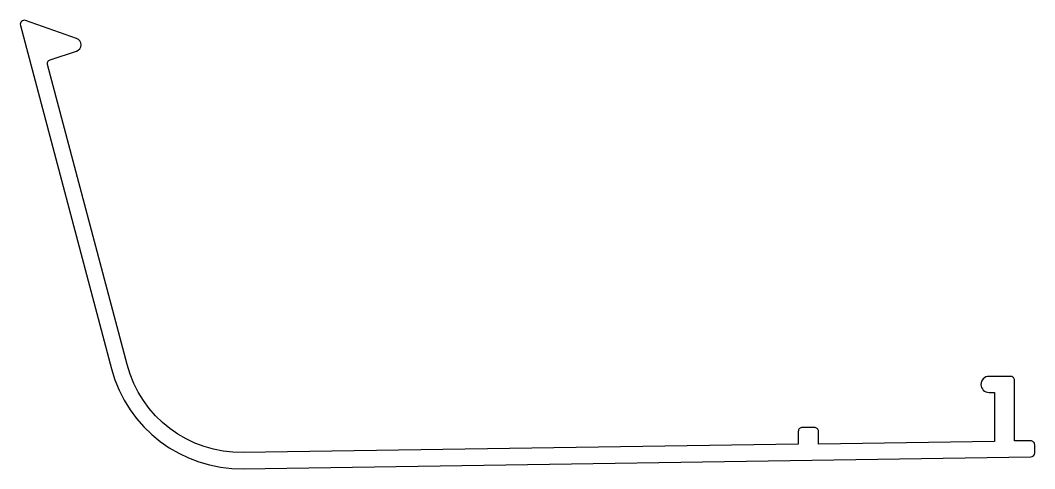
# Model space of a CAD drawing. Extents: x 939.4 to 1015, y -20.5 to 12.9.
import ezdxf

# ---------------------------------------------------------------- set-up
doc = ezdxf.new("R2010")
doc.units = 0
doc.header["$LTSCALE"] = 15
doc.layers.get('0').update_dxf_attribs({"linetype": 'CONTINUOUS'})

msp = doc.modelspace()

# ---------------------------------------------------------------- linework, layer by layer
at = {"flags": 128}
msp.add_lwpolyline([(1014.951, -18.683, 0.4143), (1014.651, -18.383), (1013.451, -18.383), (1013.451, -13.883, 0.414214), (1013.151, -13.583), (1011.551, -13.583, 1), (1011.551, -14.784), (1011.951, -14.783), (1011.951, -18.423), (998.851, -18.618), (998.851, -17.683, 0.414214), (998.551, -17.383), (997.651, -17.383, 0.414214), (997.351, -17.683), (997.351, -18.64), (956.025, -19.255, -0.344328), (947.388, -12.712), (941.466, 9.622, -0.398557), (941.663, 9.985), (943.621, 10.618, 0.71779), (943.633, 11.566), (939.84, 12.9, 0.602279), (939.451, 12.54), (946.229, -13.019, 0.344327), (956.043, -20.455), (1014.655, -19.583, 0.409816), (1014.951, -19.283), (1014.951, -18.683)], format="xyb", dxfattribs=at)

doc.saveas('drawing.dxf')
